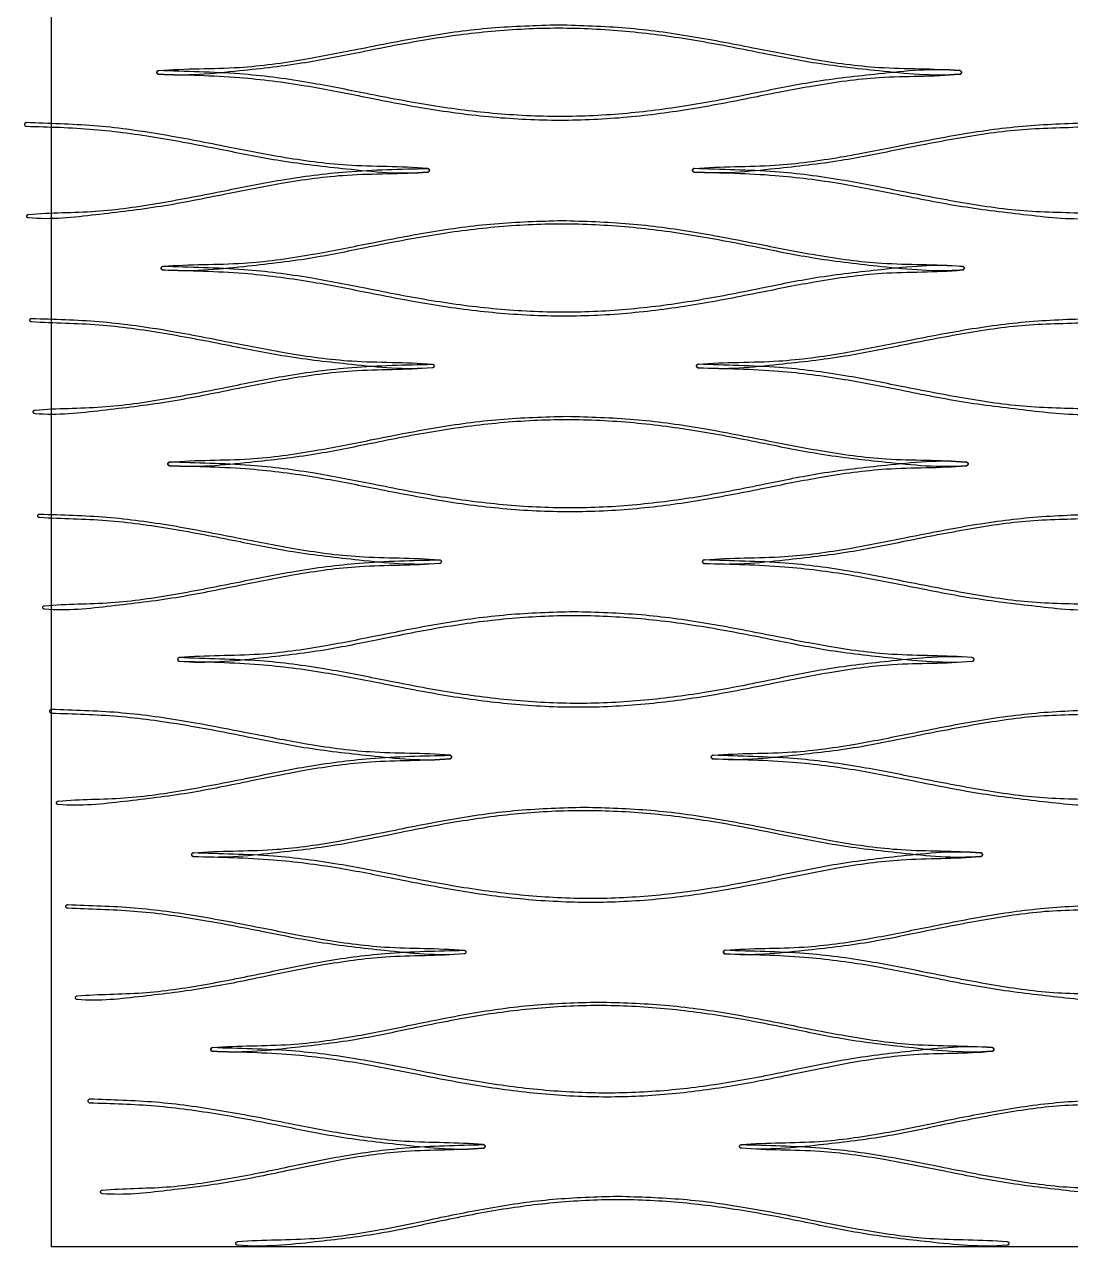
# Model space of a CAD drawing. Extents: x 63.6 to 147.6, y 158.4 to 204.5.
# Drawn here: x 63.76 to 84.26, y 158.35 to 182.33 of the extents above; entities that cross this region are included whole.
import ezdxf

# ---------------------------------------------------------------- set-up
doc = ezdxf.new("R2010")
doc.units = 0
doc.layers.add('Layer_1', color=7, linetype='CONTINUOUS')

msp = doc.modelspace()

# ---------------------------------------------------------------- linework, layer by layer
at = {"layer": 'Layer_1', "color": 1}
msp.add_lwpolyline([(64.286669, 204.408296), (146.107912, 204.408296), (146.107912, 158.365541), (64.286669, 158.365541), (64.286669, 204.408296)], close=True, dxfattribs=at)
at = {"layer": 'Layer_1', "color": 7}
for points in [[(74.227157, 182.325381), (74.227157, 182.325381)], [(66.38612, 181.425247), (66.38612, 181.425247)], [(63.793768, 180.40605), (63.793768, 180.40605)], [(71.659047, 179.506466), (71.659047, 179.506466)], [(76.881823, 179.506466), (76.881823, 179.506466)], [(74.290007, 178.486719), (74.290007, 178.486719)], [(66.471013, 177.587135), (66.471013, 177.587135)], [(63.897936, 176.567938), (63.897936, 176.567938)], [(71.752773, 175.668905), (71.752773, 175.668905)], [(76.961184, 175.668905), (76.961184, 175.668905)], [(74.385907, 174.649707), (74.385907, 174.649707)], [(66.602218, 173.750124), (66.602218, 173.750124)], [(64.055049, 172.73203), (64.055049, 172.73203)], [(71.892784, 171.83355), (71.892784, 171.83355)], [(77.079718, 171.83355), (77.079718, 171.83355)], [(74.528683, 170.814903), (74.528683, 170.814903), (74.528147, 170.814903)], [(66.79458, 169.916423), (66.79458, 169.916423)], [(64.283254, 168.899982), (64.283254, 168.899982)], [(72.094516, 168.002603), (72.094516, 168.002603)], [(77.250575, 168.002603), (77.250575, 168.002603)], [(74.73208, 166.986163), (74.73208, 166.986163)], [(67.067997, 166.088784), (67.067997, 166.088784)], [(64.603492, 165.073997), (64.603492, 165.073997)], [(72.375073, 164.179373), (72.375073, 164.179373)], [(77.48815, 164.179373), (77.48815, 164.179373)], [(75.012637, 163.165137), (75.012637, 163.165137)], [(67.442817, 162.269964), (67.442817, 162.269964)], [(65.036195, 161.260137), (65.036195, 161.260137)], [(72.750457, 160.368822), (72.750457, 160.368822)], [(77.809516, 160.368822), (77.809516, 160.368822)], [(75.384183, 159.358444), (75.384183, 159.358444)]]:
    msp.add_lwpolyline(points, close=True, dxfattribs=at)
for points, knots in [([(74.227157, 182.325381), (73.785901, 182.312668), (72.91414, 182.287552), (71.622392, 182.109667), (70.412051, 181.870446), (69.20125, 181.629485), (67.875766, 181.443483), (66.916083, 181.472256), (66.377007, 181.424141), (66.36602, 181.417689), (66.357838, 181.408144), (66.353493, 181.396272), (66.353493, 181.383667), (66.357838, 181.371795), (66.36602, 181.36225), (66.377007, 181.355799), (66.918174, 181.307365), (67.881815, 181.4088), (69.212266, 181.55264), (70.424893, 181.802912), (71.633461, 182.040931), (72.920246, 182.211646), (74.227841, 182.276693), (75.536872, 182.211522), (76.827686, 182.040806), (78.041178, 181.80298), (79.258407, 181.552763), (80.591955, 181.408957), (81.557204, 181.307324), (82.09884, 181.355799), (82.109827, 181.36225), (82.118009, 181.371795), (82.122354, 181.383667), (82.122354, 181.396272), (82.118009, 181.408144), (82.109827, 181.417689), (82.09884, 181.424141), (81.559248, 181.472302), (80.597824, 181.44355), (79.269053, 181.629639), (78.053558, 181.870463), (76.83839, 182.109527), (75.542805, 182.287462), (74.669048, 182.312645), (74.227157, 182.325381)], [0, 0, 0, 0, 1.323444, 2.614646, 3.905524, 5.024141, 6.320996, 7.902965, 7.915388, 7.92763, 7.940052, 7.952475, 7.964717, 7.977139, 7.989562, 8.001804, 8.014227, 9.602427, 10.904989, 12.026673, 13.314301, 14.600287, 15.917182, 17.236123, 18.52645, 19.819718, 20.94581, 22.251827, 23.841428, 23.85385, 23.866092, 23.878515, 23.890937, 23.903179, 23.915602, 23.928024, 23.940266, 23.952689, 25.536197, 26.836772, 27.959953, 29.256302, 30.551587, 31.876945, 31.876945, 31.876945, 31.876945]), ([(66.38612, 181.425247), (66.382015, 181.424629), (66.373864, 181.4234), (66.36335, 181.416387), (66.355758, 181.406493), (66.352054, 181.394512), (66.352654, 181.382023), (66.357488, 181.370452), (66.365993, 181.36133), (66.37713, 181.355357), (66.385361, 181.354915), (66.389507, 181.354692)], [0, 0, 0, 0, 0.012327, 0.024477, 0.036803, 0.04913, 0.06128, 0.073606, 0.085933, 0.098083, 0.110409, 0.110409, 0.110409, 0.110409]), ([(66.389507, 181.354692), (66.917813, 181.34339), (67.880402, 181.322798), (69.209145, 181.152855), (70.426716, 180.909064), (71.642979, 180.669403), (72.938761, 180.498695), (74.253057, 180.43309), (75.565503, 180.498572), (76.855973, 180.668925), (78.065141, 180.909877), (79.275152, 181.150302), (80.600274, 181.336468), (81.559859, 181.307684), (82.098925, 181.355799), (82.109911, 181.362251), (82.118094, 181.371795), (82.122439, 181.383667), (82.122439, 181.396272), (82.118094, 181.408144), (82.109911, 181.417689), (82.098925, 181.42414), (81.55782, 181.472568), (80.594429, 181.371227), (79.264513, 181.227646), (78.05274, 180.977639), (76.845279, 180.739606), (75.559599, 180.56887), (74.253063, 180.503744), (72.944679, 180.569163), (71.653683, 180.739415), (70.439141, 180.97918), (69.21975, 181.222142), (67.886484, 181.396598), (66.918895, 181.404898), (66.388378, 181.425291), (66.387249, 181.425291), (66.386496, 181.425262), (66.38612, 181.425247)], [0, 0, 0, 0, 1.584282, 2.886605, 4.01164, 5.309409, 6.604796, 7.929072, 9.25139, 10.541157, 11.830693, 12.948543, 14.245133, 15.82707, 15.839493, 15.851734, 15.864157, 15.87658, 15.888821, 15.901244, 15.913667, 15.925909, 15.938331, 17.526348, 18.828342, 19.949088, 21.235551, 22.520393, 23.83632, 25.154187, 26.444648, 27.739363, 28.867276, 30.175003, 31.765384, 31.766513, 31.767642, 31.768772, 31.768772, 31.768772, 31.768772]), ([(63.793768, 180.40605), (63.787605, 180.40473), (63.775461, 180.40213), (63.762761, 180.387341), (63.758792, 180.368703), (63.764817, 180.350624), (63.779089, 180.337346), (63.791447, 180.336118), (63.797719, 180.335494)], [0, 0, 0, 0, 0.018471, 0.036395, 0.054867, 0.073338, 0.091262, 0.109733, 0.109733, 0.109733, 0.109733]), ([(63.797719, 180.335494), (64.23718, 180.322865), (65.107004, 180.297869), (66.398165, 180.119886), (67.612721, 179.883933), (68.831126, 179.63364), (70.165036, 179.490206), (71.130218, 179.388565), (71.671604, 179.437018), (71.682591, 179.44347), (71.690773, 179.453015), (71.695118, 179.464886), (71.695118, 179.477491), (71.690773, 179.489363), (71.682591, 179.498908), (71.671604, 179.50536), (71.132264, 179.553498), (70.170896, 179.52486), (68.841773, 179.710982), (67.625146, 179.951864), (66.408803, 180.189712), (65.113148, 180.37139), (64.238359, 180.386282), (63.796403, 180.406109), (63.795084, 180.406109), (63.794207, 180.406069), (63.793768, 180.40605)], [0, 0, 0, 0, 1.318073, 2.608855, 3.903582, 5.030902, 6.337468, 7.926322, 7.938745, 7.950987, 7.963409, 7.975832, 7.988074, 8.000496, 8.012919, 8.025161, 8.037583, 9.620339, 10.921501, 12.045944, 13.343732, 14.639444, 15.963914, 15.965232, 15.96655, 15.967867, 15.967867, 15.967867, 15.967867]), ([(84.715155, 180.40605), (84.27424, 180.393373), (83.403171, 180.368329), (82.112495, 180.190818), (80.903475, 179.95173), (79.694245, 179.710766), (78.370415, 179.52473), (77.411803, 179.553429), (76.873246, 179.50536), (76.86226, 179.498908), (76.854077, 179.489363), (76.849732, 179.477491), (76.849732, 179.464886), (76.854077, 179.453015), (76.86226, 179.44347), (76.873246, 179.437018), (77.413849, 179.388634), (78.376281, 179.490012), (79.704874, 179.633208), (80.915956, 179.884697), (82.122858, 180.11695), (83.410319, 180.309965), (84.277751, 180.29644), (84.727599, 180.336601), (84.738586, 180.343053), (84.746768, 180.352598), (84.751113, 180.36447), (84.751113, 180.377075), (84.746768, 180.388946), (84.738586, 180.398491), (84.727599, 180.404944), (84.719323, 180.405679), (84.715155, 180.40605)], [0, 0, 0, 0, 1.322425, 2.612569, 3.902188, 5.01914, 6.314306, 7.894727, 7.90715, 7.919392, 7.931814, 7.944237, 7.956479, 7.968901, 7.981324, 7.993566, 8.005988, 9.592508, 10.893078, 12.012908, 13.299447, 14.584678, 15.900707, 15.91313, 15.925371, 15.937794, 15.950217, 15.962458, 15.974881, 15.987304, 15.999546, 16.011968, 16.011968, 16.011968, 16.011968]), ([(71.659047, 179.506466), (71.1301, 179.49509), (70.1677, 179.474391), (68.841486, 179.304387), (67.631901, 179.058436), (66.427519, 178.824806), (65.142623, 178.632437), (64.27682, 178.645878), (63.827637, 178.605776), (63.81665, 178.599324), (63.808468, 178.58978), (63.804123, 178.577908), (63.804123, 178.565303), (63.808468, 178.553431), (63.81665, 178.543886), (63.827637, 178.537435), (64.278971, 178.496966), (65.148551, 178.597361), (66.438197, 178.745552), (67.644349, 178.992083), (68.85188, 179.231384), (70.174793, 179.417815), (71.133045, 179.388958), (71.671491, 179.437018), (71.682478, 179.44347), (71.69066, 179.453014), (71.695005, 179.464886), (71.695005, 179.477491), (71.69066, 179.489363), (71.682478, 179.498907), (71.671491, 179.505361), (71.663215, 179.506096), (71.659047, 179.506466)], [0, 0, 0, 0, 1.586191, 2.886016, 4.00426, 5.287972, 6.570275, 7.884322, 7.896745, 7.908987, 7.921409, 7.933832, 7.946074, 7.958496, 7.970919, 7.983161, 7.995583, 9.31604, 10.603296, 11.890101, 13.005428, 14.299823, 15.879916, 15.892338, 15.90458, 15.917003, 15.929425, 15.941667, 15.95409, 15.966512, 15.978754, 15.991177, 15.991177, 15.991177, 15.991177]), ([(76.881823, 179.506466), (76.87566, 179.505147), (76.863516, 179.502547), (76.850816, 179.487758), (76.846847, 179.469119), (76.852872, 179.451041), (76.867144, 179.437762), (76.879502, 179.436534), (76.885775, 179.435911)], [0, 0, 0, 0, 0.018471, 0.036395, 0.054867, 0.073338, 0.091262, 0.109733, 0.109733, 0.109733, 0.109733]), ([(76.885775, 179.435911), (77.413423, 179.424665), (78.374477, 179.404182), (79.700824, 179.233883), (80.915856, 178.991272), (82.129346, 178.745965), (83.424685, 178.597568), (84.29706, 178.496895), (84.749189, 178.537435), (84.760176, 178.543886), (84.768358, 178.553431), (84.772703, 178.565303), (84.772703, 178.577908), (84.768358, 178.58978), (84.760176, 178.599324), (84.749189, 178.605776), (84.299213, 178.645948), (83.430615, 178.632565), (82.140046, 178.824976), (80.928252, 179.058704), (79.711413, 179.303133), (78.380621, 179.478946), (77.414306, 179.482754), (76.884458, 179.506526), (76.88314, 179.506526), (76.882262, 179.506486), (76.881823, 179.506466)], [0, 0, 0, 0, 1.582298, 2.881983, 4.004544, 5.299781, 6.593139, 7.915964, 7.928386, 7.940628, 7.953051, 7.965474, 7.977715, 7.990138, 8.002561, 8.014802, 8.027225, 9.343634, 10.632032, 11.924189, 13.049661, 14.354789, 15.943179, 15.944496, 15.945814, 15.947132, 15.947132, 15.947132, 15.947132]), ([(74.290007, 178.486719), (73.84976, 178.47404), (72.980224, 178.448998), (71.692127, 178.271438), (70.485737, 178.032372), (69.278944, 177.791314), (67.957108, 177.605395), (66.999787, 177.634041), (66.461871, 177.586028), (66.450884, 177.579576), (66.442702, 177.570032), (66.438357, 177.55816), (66.438357, 177.545555), (66.442702, 177.533683), (66.450884, 177.524138), (66.461871, 177.517687), (67.001835, 177.46936), (67.96298, 177.570597), (69.289585, 177.714498), (70.498095, 177.964874), (71.702808, 178.202702), (72.986141, 178.373101), (74.290875, 178.437984), (75.597632, 178.372924), (76.886791, 178.20245), (78.099017, 177.964948), (79.314818, 177.714704), (80.646336, 177.570856), (81.609999, 177.469298), (82.150656, 177.517687), (82.161643, 177.524138), (82.169825, 177.533683), (82.17417, 177.545555), (82.17417, 177.55816), (82.169825, 177.570032), (82.161643, 177.579576), (82.150656, 177.586028), (81.611998, 177.634106), (80.652025, 177.605507), (79.325094, 177.791566), (78.110925, 178.032395), (76.89712, 178.271163), (75.603379, 178.448865), (74.731073, 178.474006), (74.290007, 178.486719)], [0, 0, 0, 0, 1.320418, 2.607968, 3.894526, 5.009388, 6.302574, 7.881086, 7.893508, 7.90575, 7.918173, 7.930595, 7.942837, 7.95526, 7.967682, 7.979924, 7.992347, 9.576961, 10.875577, 11.993324, 13.276795, 14.559407, 15.873422, 17.190032, 18.478752, 19.770953, 20.895797, 22.19995, 23.786632, 23.799054, 23.811296, 23.823719, 23.836142, 23.848383, 23.860806, 23.873229, 23.88547, 23.897893, 25.478616, 26.777602, 27.899686, 29.194824, 30.488233, 31.811113, 31.811113, 31.811113, 31.811113]), ([(66.471013, 177.587135), (66.466908, 177.586516), (66.458757, 177.585288), (66.448243, 177.578275), (66.44065, 177.568381), (66.436947, 177.5564), (66.437546, 177.54391), (66.44238, 177.532339), (66.450885, 177.523218), (66.462023, 177.517245), (66.470254, 177.516802), (66.474399, 177.51658)], [0, 0, 0, 0, 0.012327, 0.024477, 0.036803, 0.04913, 0.06128, 0.073606, 0.085933, 0.098083, 0.110409, 0.110409, 0.110409, 0.110409]), ([(66.474399, 177.51658), (67.00195, 177.505263), (67.963518, 177.484637), (69.291154, 177.314693), (70.508234, 177.070945), (71.723832, 176.831497), (73.018145, 176.661057), (74.329866, 176.59564), (75.638704, 176.660651), (76.924795, 176.830852), (78.129309, 177.071742), (79.334718, 177.312255), (80.655618, 177.498348), (81.612444, 177.469691), (82.150176, 177.517686), (82.161163, 177.524138), (82.169345, 177.533683), (82.17369, 177.545555), (82.17369, 177.55816), (82.169345, 177.570032), (82.161163, 177.579577), (82.150176, 177.586028), (81.610351, 177.634342), (80.649581, 177.533214), (79.323697, 177.389579), (78.116428, 177.139546), (76.913712, 176.901541), (75.632601, 176.730943), (74.329768, 176.666293), (73.023883, 176.731534), (71.734166, 176.901503), (70.520189, 177.141025), (69.301384, 177.383979), (67.969413, 177.558431), (67.002984, 177.566817), (66.473271, 177.587179), (66.472141, 177.587179), (66.471389, 177.58715), (66.471013, 177.587135)], [0, 0, 0, 0, 1.582017, 2.883546, 4.00835, 5.305679, 6.599655, 7.921305, 9.239959, 10.52514, 11.809793, 12.923384, 14.215618, 15.793583, 15.806005, 15.818247, 15.83067, 15.843092, 15.855334, 15.867757, 15.880179, 15.892421, 15.904844, 17.489047, 18.786948, 19.903574, 21.185021, 22.465021, 23.777113, 25.092493, 26.381808, 27.676238, 28.803776, 30.11044, 31.698409, 31.699538, 31.700668, 31.701797, 31.701797, 31.701797, 31.701797]), ([(63.897936, 176.567938), (63.893831, 176.567319), (63.88568, 176.56609), (63.875166, 176.559078), (63.867574, 176.549184), (63.86387, 176.537203), (63.86447, 176.524713), (63.869304, 176.513142), (63.877809, 176.50402), (63.888946, 176.498048), (64.339693, 176.473754), (65.206991, 176.464841), (66.499051, 176.280807), (67.712336, 176.046701), (68.929951, 175.79618), (70.261755, 175.652739), (71.225138, 175.551114), (71.765273, 175.599457), (71.77626, 175.605908), (71.784442, 175.615453), (71.788787, 175.627324), (71.788787, 175.639929), (71.784442, 175.651801), (71.77626, 175.661346), (71.765273, 175.667798), (71.227186, 175.715825), (70.267644, 175.687305), (68.940569, 175.873225), (67.72483, 176.113633), (66.509243, 176.351895), (65.214809, 176.531929), (64.341376, 176.551024), (63.900194, 176.567981), (63.899065, 176.567981), (63.898312, 176.567952), (63.897936, 176.567938)], [0, 0, 0, 0, 0.012327, 0.024477, 0.036803, 0.04913, 0.06128, 0.073606, 0.085933, 0.098083, 0.110409, 1.426191, 2.71584, 4.010105, 5.136814, 6.441642, 8.026769, 8.039192, 8.051434, 8.063856, 8.076279, 8.088521, 8.100944, 8.113366, 8.125608, 8.138031, 9.717053, 11.016444, 12.140249, 13.437608, 14.732209, 16.054401, 16.05553, 16.056659, 16.057789, 16.057789, 16.057789, 16.057789]), ([(84.766943, 176.567938), (84.32728, 176.555268), (83.458947, 176.530245), (82.172665, 176.352766), (80.968372, 176.113584), (79.763905, 175.872837), (78.444842, 175.687139), (77.489475, 175.715717), (76.952607, 175.667798), (76.94162, 175.661346), (76.933438, 175.651801), (76.929093, 175.639929), (76.929093, 175.627324), (76.933438, 175.615453), (76.94162, 175.605908), (76.952607, 175.599457), (77.491521, 175.551222), (78.45072, 175.652383), (79.774529, 175.795722), (80.98082, 176.047148), (82.183034, 176.27934), (83.466112, 176.471945), (84.330807, 176.458441), (84.779387, 176.498489), (84.790373, 176.504941), (84.798556, 176.514486), (84.802901, 176.526357), (84.802901, 176.538962), (84.798556, 176.550834), (84.790373, 176.560379), (84.779386, 176.566832), (84.771111, 176.567567), (84.766943, 176.567938)], [0, 0, 0, 0, 1.318666, 2.604361, 3.889079, 5.001526, 6.291942, 7.86733, 7.879752, 7.891994, 7.904417, 7.916839, 7.929081, 7.941504, 7.953926, 7.966168, 7.978591, 9.560076, 10.855923, 11.971287, 13.252904, 14.53366, 15.84591, 15.858332, 15.870574, 15.882997, 15.895419, 15.907661, 15.920084, 15.932506, 15.944748, 15.957171, 15.957171, 15.957171, 15.957171]), ([(71.752773, 175.668905), (71.225528, 175.657564), (70.266614, 175.63694), (68.945694, 175.467248), (67.741864, 175.221513), (66.543451, 174.987616), (65.26422, 174.795439), (64.401946, 174.80872), (63.954411, 174.768765), (63.943424, 174.762313), (63.935242, 174.752768), (63.930897, 174.740896), (63.930897, 174.728291), (63.935242, 174.71642), (63.943424, 174.706875), (63.954411, 174.700424), (64.404095, 174.660101), (65.270132, 174.760079), (66.554132, 174.907982), (67.754339, 175.154528), (68.956082, 175.393852), (70.273677, 175.580213), (71.22848, 175.551548), (71.765217, 175.599456), (71.776204, 175.605908), (71.784386, 175.615453), (71.788731, 175.627324), (71.788731, 175.639929), (71.784386, 175.651801), (71.776204, 175.661346), (71.765217, 175.667799), (71.756941, 175.668534), (71.752773, 175.668905)], [0, 0, 0, 0, 1.581083, 2.875556, 3.988358, 5.265808, 6.542381, 7.851516, 7.863939, 7.87618, 7.888603, 7.901026, 7.913268, 7.92569, 7.938113, 7.950355, 7.962777, 9.278316, 10.559806, 11.840324, 12.950223, 14.239305, 15.814302, 15.826725, 15.838967, 15.851389, 15.863812, 15.876054, 15.888476, 15.900899, 15.913141, 15.925563, 15.925563, 15.925563, 15.925563]), ([(76.961184, 175.668905), (76.955021, 175.667585), (76.942877, 175.664985), (76.930177, 175.650196), (76.926208, 175.631558), (76.932233, 175.613479), (76.946505, 175.6002), (76.958863, 175.598972), (76.965135, 175.598349)], [0, 0, 0, 0, 0.018471, 0.036395, 0.054867, 0.073338, 0.091262, 0.109733, 0.109733, 0.109733, 0.109733]), ([(76.965135, 175.598349), (77.491472, 175.587084), (78.450495, 175.566557), (79.77426, 175.396207), (80.987334, 175.153761), (82.198653, 174.908477), (83.491263, 174.760409), (84.361598, 174.659986), (84.812576, 174.700424), (84.823563, 174.706875), (84.831745, 174.71642), (84.83609, 174.728291), (84.83609, 174.740896), (84.831745, 174.752768), (84.823563, 174.762313), (84.812576, 174.768765), (84.363752, 174.808834), (83.497183, 174.795603), (82.209362, 174.987905), (80.999761, 175.221808), (79.784848, 175.465871), (78.456621, 175.641391), (77.492356, 175.645251), (76.963819, 175.668964), (76.962501, 175.668964), (76.961623, 175.668924), (76.961184, 175.668905)], [0, 0, 0, 0, 1.578361, 2.875892, 3.996882, 5.289997, 6.580636, 7.900034, 7.912457, 7.924698, 7.937121, 7.949544, 7.961785, 7.974208, 7.986631, 7.998873, 8.011295, 9.324271, 10.609992, 11.900059, 13.023938, 14.326867, 15.91132, 15.912638, 15.913956, 15.915273, 15.915273, 15.915273, 15.915273]), ([(74.385907, 174.649707), (73.947245, 174.63704), (73.081206, 174.61203), (71.798789, 174.434502), (70.598497, 174.195363), (69.397921, 173.954306), (68.082153, 173.768427), (67.128914, 173.796844), (66.593076, 173.749017), (66.582089, 173.742565), (66.573907, 173.73302), (66.569562, 173.721148), (66.569562, 173.708543), (66.573907, 173.696672), (66.582089, 173.687127), (66.593076, 173.680676), (67.130966, 173.632533), (68.088032, 173.733459), (69.408568, 173.87753), (70.610857, 174.127852), (71.80947, 174.36576), (73.087122, 174.536143), (74.387208, 174.600972), (75.690368, 174.535864), (76.976772, 174.365419), (78.186813, 174.127879), (79.400377, 173.877854), (80.728744, 173.733866), (81.689872, 173.63243), (82.228916, 173.680676), (82.239903, 173.687127), (82.248085, 173.696672), (82.25243, 173.708543), (82.25243, 173.721148), (82.248085, 173.73302), (82.239903, 173.742565), (82.228916, 173.749017), (81.69192, 173.796947), (80.734619, 173.768589), (79.411029, 173.954714), (78.199191, 174.195364), (76.98747, 174.434134), (75.696295, 174.611808), (74.825864, 174.636983), (74.385907, 174.649707)], [0, 0, 0, 0, 1.315657, 2.597473, 3.877591, 4.986724, 6.273781, 7.846099, 7.858521, 7.870763, 7.883186, 7.895608, 7.90785, 7.920273, 7.932695, 7.944937, 7.95736, 9.535794, 10.828274, 11.940286, 13.217317, 14.494194, 15.803448, 17.116595, 18.40276, 19.692773, 20.815949, 22.117259, 23.699133, 23.711556, 23.723798, 23.73622, 23.748643, 23.760885, 23.773307, 23.78573, 23.797972, 23.810394, 25.386164, 26.682037, 27.802309, 29.095416, 30.386533, 31.706089, 31.706089, 31.706089, 31.706089]), ([(66.602218, 173.750124), (66.598113, 173.749505), (66.589962, 173.748276), (66.579448, 173.741264), (66.571855, 173.73137), (66.568152, 173.719389), (66.568751, 173.706899), (66.573585, 173.695328), (66.58209, 173.686206), (66.593228, 173.680233), (66.601459, 173.679791), (66.605604, 173.679568)], [0, 0, 0, 0, 0.012327, 0.024477, 0.036803, 0.04913, 0.06128, 0.073606, 0.085933, 0.098083, 0.110409, 0.110409, 0.110409, 0.110409]), ([(66.605604, 173.679568), (67.13163, 173.668264), (68.090965, 173.647649), (69.416202, 173.477994), (70.631939, 173.234558), (71.84609, 172.995378), (73.137786, 172.824766), (74.445463, 172.759091), (75.748845, 172.824391), (77.028321, 172.994572), (78.226202, 173.235294), (79.425237, 173.47581), (80.740304, 173.661383), (81.69325, 173.632855), (82.229001, 173.680675), (82.239988, 173.687127), (82.24817, 173.696672), (82.252515, 173.708543), (82.252515, 173.721148), (82.24817, 173.73302), (82.239988, 173.742565), (82.229001, 173.749016), (81.691161, 173.797155), (80.734279, 173.696411), (79.414228, 173.553092), (78.213332, 173.303119), (77.017244, 173.065257), (75.742748, 172.894685), (74.445373, 172.829744), (73.143539, 172.895243), (71.856448, 173.065381), (70.643917, 173.30464), (69.426444, 173.547282), (68.096862, 173.721431), (67.132667, 173.729864), (66.604476, 173.750167), (66.603346, 173.750167), (66.602594, 173.750138), (66.602218, 173.750124)], [0, 0, 0, 0, 1.577445, 2.876853, 4.001119, 5.296973, 6.588558, 7.9064, 9.219122, 10.497692, 11.77521, 12.882941, 14.169391, 15.741451, 15.753874, 15.766116, 15.778538, 15.790961, 15.803203, 15.815625, 15.828048, 15.84029, 15.852712, 17.430999, 18.723103, 19.833894, 21.108194, 22.381588, 23.687755, 24.999308, 26.286223, 27.579179, 28.706198, 30.010748, 31.594147, 31.595276, 31.596405, 31.597534, 31.597534, 31.597534, 31.597534]), ([(64.055049, 172.73203), (64.050944, 172.731411), (64.042793, 172.730182), (64.032279, 172.72317), (64.024687, 172.713276), (64.020983, 172.701295), (64.021583, 172.688805), (64.026417, 172.677234), (64.034922, 172.668112), (64.046059, 172.66214), (64.495478, 172.637917), (65.360786, 172.628861), (66.650421, 172.444964), (67.862271, 172.211493), (69.077982, 171.960827), (70.406473, 171.817403), (71.367017, 171.715925), (71.905284, 171.764102), (71.916271, 171.770553), (71.924453, 171.780098), (71.928798, 171.79197), (71.928798, 171.804575), (71.924453, 171.816446), (71.916271, 171.825991), (71.905284, 171.832443), (71.369018, 171.880308), (70.412181, 171.852057), (69.088231, 172.037868), (67.874301, 172.278388), (66.660249, 172.516044), (65.368428, 172.695962), (64.49713, 172.715168), (64.057307, 172.732073), (64.056178, 172.732073), (64.055425, 172.732044), (64.055049, 172.73203)], [0, 0, 0, 0, 0.012327, 0.024477, 0.036803, 0.04913, 0.06128, 0.073606, 0.085933, 0.098083, 0.110409, 1.42224, 2.709837, 4.002893, 5.128278, 6.430123, 8.00968, 8.022103, 8.034345, 8.046767, 8.05919, 8.071432, 8.083854, 8.096277, 8.108519, 8.120942, 9.694534, 10.991206, 12.113843, 13.409829, 14.70211, 16.020223, 16.021352, 16.022481, 16.023611, 16.023611, 16.023611, 16.023611]), ([(84.845768, 172.73203), (84.40786, 172.719379), (83.543318, 172.694405), (82.263277, 172.517115), (81.065625, 172.278362), (79.868271, 172.037301), (78.556159, 171.85181), (77.605545, 171.880145), (77.071112, 171.832443), (77.060126, 171.825991), (77.051943, 171.816446), (77.047598, 171.804575), (77.047598, 171.79197), (77.051943, 171.780098), (77.060126, 171.770553), (77.071112, 171.764102), (77.607638, 171.71608), (78.562217, 171.816871), (79.879264, 171.960226), (81.078538, 172.211867), (82.274019, 172.443707), (83.550657, 172.636036), (84.411446, 172.622694), (84.858211, 172.662581), (84.869198, 172.669033), (84.87738, 172.678578), (84.881725, 172.690449), (84.881725, 172.703054), (84.87738, 172.714926), (84.869198, 172.724471), (84.858211, 172.730924), (84.849936, 172.731659), (84.845768, 172.73203)], [0, 0, 0, 0, 1.313397, 2.592978, 3.870438, 4.976468, 6.259801, 7.827932, 7.840355, 7.852597, 7.86502, 7.877442, 7.889684, 7.902107, 7.914529, 7.926771, 7.939194, 9.513563, 10.80259, 11.911693, 13.185897, 14.460275, 15.767115, 15.779538, 15.79178, 15.804202, 15.816625, 15.828867, 15.84129, 15.853712, 15.865954, 15.878377, 15.878377, 15.878377, 15.878377]), ([(71.892784, 171.83355), (71.368025, 171.822221), (70.414187, 171.80163), (69.100958, 171.631926), (67.90555, 171.386161), (66.715714, 171.152452), (65.444747, 170.96061), (64.587569, 170.973707), (64.142371, 170.93396), (64.131384, 170.927508), (64.123202, 170.917964), (64.118857, 170.906092), (64.118857, 170.893487), (64.123202, 170.881615), (64.131384, 170.87207), (64.142371, 170.865619), (64.589724, 170.825503), (65.450681, 170.925138), (66.7264, 171.073316), (67.918002, 171.319764), (69.111362, 171.558964), (70.421272, 171.744897), (71.371004, 171.716417), (71.905227, 171.764101), (71.916214, 171.770553), (71.924396, 171.780098), (71.928741, 171.79197), (71.928741, 171.804575), (71.924396, 171.816446), (71.916214, 171.825991), (71.905227, 171.832444), (71.896952, 171.833179), (71.892784, 171.83355)], [0, 0, 0, 0, 1.573617, 2.860318, 3.965418, 5.233601, 6.501762, 7.80393, 7.816353, 7.828595, 7.841017, 7.85344, 7.865682, 7.878105, 7.890527, 7.902769, 7.915192, 9.223783, 10.49689, 11.768161, 12.870349, 14.151626, 15.719132, 15.731555, 15.743797, 15.75622, 15.768642, 15.780884, 15.793307, 15.805729, 15.817971, 15.830394, 15.830394, 15.830394, 15.830394]), ([(77.079718, 171.83355), (77.073554, 171.83223), (77.061411, 171.82963), (77.04871, 171.814841), (77.044741, 171.796203), (77.050766, 171.778124), (77.065038, 171.764846), (77.077397, 171.763618), (77.083669, 171.762994)], [0, 0, 0, 0, 0.018471, 0.036395, 0.054867, 0.073338, 0.091262, 0.109733, 0.109733, 0.109733, 0.109733]), ([(77.083669, 171.762994), (77.608095, 171.751737), (78.564037, 171.731216), (79.883932, 171.561112), (81.093949, 171.319046), (82.301918, 171.073946), (83.590076, 170.925668), (84.457159, 170.825347), (84.906274, 170.865619), (84.917261, 170.87207), (84.925443, 170.881615), (84.929788, 170.893487), (84.929788, 170.906092), (84.925443, 170.917964), (84.917261, 170.927508), (84.906274, 170.93396), (84.45932, 170.973863), (83.596018, 170.960859), (82.312631, 171.152927), (81.106354, 171.386479), (79.894535, 171.630369), (78.570193, 171.805931), (77.60899, 171.809982), (77.082352, 171.833609), (77.081034, 171.833609), (77.080157, 171.833569), (77.079718, 171.83355)], [0, 0, 0, 0, 1.572632, 2.866653, 3.985284, 5.27505, 6.561443, 7.875286, 7.887709, 7.899951, 7.912373, 7.924796, 7.937038, 7.94946, 7.961883, 7.974125, 7.986547, 9.293949, 10.575396, 11.862093, 12.983623, 14.283074, 15.861823, 15.863141, 15.864458, 15.865776, 15.865776, 15.865776, 15.865776]), ([(74.528147, 170.814903), (74.091774, 170.802288), (73.230717, 170.777398), (71.956332, 170.600455), (70.764664, 170.361827), (69.573148, 170.120476), (68.26618, 169.934788), (67.318844, 169.962877), (66.786003, 169.915316), (66.775016, 169.908864), (66.766834, 169.899319), (66.762489, 169.887447), (66.762489, 169.874842), (66.766834, 169.862971), (66.775016, 169.853426), (66.786003, 169.846975), (67.320893, 169.799098), (68.272037, 169.899479), (69.5838, 170.043348), (70.777127, 170.293696), (71.967204, 170.531311), (73.236977, 170.701471), (74.530398, 170.766111), (75.828176, 170.701151), (77.110332, 170.530826), (78.317003, 170.293653), (79.526911, 170.043869), (80.850316, 169.900059), (81.807482, 169.798943), (82.344119, 169.846975), (82.355106, 169.853426), (82.363288, 169.862971), (82.367633, 169.874842), (82.367633, 169.887447), (82.363288, 169.899319), (82.355106, 169.908864), (82.344119, 169.915316), (81.809537, 169.963031), (80.856186, 169.93501), (79.537575, 170.121126), (78.329434, 170.36175), (77.121038, 170.59995), (75.834093, 170.77715), (74.966811, 170.802232), (74.528683, 170.814903)], [0, 0, 0, 0, 1.308788, 2.582521, 3.853462, 4.954165, 6.232342, 7.795728, 7.808151, 7.820393, 7.832815, 7.845238, 7.85748, 7.869902, 7.882325, 7.894567, 7.90699, 9.476481, 10.760048, 11.863636, 13.131675, 14.400678, 15.703245, 17.01094, 18.293097, 19.579891, 20.700168, 21.996705, 23.571406, 23.583829, 23.59607, 23.608493, 23.620916, 23.633158, 23.64558, 23.658003, 23.670245, 23.682667, 25.251244, 26.54239, 27.659801, 28.949609, 30.236764, 31.550833, 31.550833, 31.550833, 31.550833]), ([(66.79458, 169.916423), (66.788417, 169.915103), (66.776273, 169.912503), (66.763573, 169.897714), (66.759604, 169.879076), (66.765629, 169.860997), (66.779901, 169.847719), (66.792259, 169.84649), (66.798531, 169.845867)], [0, 0, 0, 0, 0.018471, 0.036395, 0.054867, 0.073338, 0.091262, 0.109733, 0.109733, 0.109733, 0.109733]), ([(66.798531, 169.845867), (67.322306, 169.834573), (68.278191, 169.813961), (69.599356, 169.644641), (70.812691, 169.402074), (72.024234, 169.163196), (73.311865, 168.99277), (74.613623, 168.927057), (75.909356, 168.992233), (77.179848, 169.162233), (78.368271, 169.402764), (79.558016, 169.64275), (80.86428, 169.827733), (81.811404, 169.799414), (82.344232, 169.846974), (82.355219, 169.853426), (82.363401, 169.862971), (82.367746, 169.874842), (82.367746, 169.887447), (82.363401, 169.899319), (82.355219, 169.908864), (82.344232, 169.915315), (81.809307, 169.963195), (80.858225, 169.862912), (79.546994, 169.71956), (78.355424, 169.47), (77.168766, 169.232491), (75.903237, 169.062411), (74.61358, 168.99777), (73.317818, 169.063124), (72.034952, 169.232759), (70.825099, 169.471655), (69.609958, 169.713256), (68.284346, 169.8889), (67.323207, 169.892884), (66.797215, 169.916482), (66.795897, 169.916482), (66.795019, 169.916442), (66.79458, 169.916423)], [0, 0, 0, 0, 1.570693, 2.866506, 3.98892, 5.282655, 6.570366, 7.882061, 9.187073, 10.456531, 11.72404, 12.822967, 14.100567, 15.663915, 15.676338, 15.68858, 15.701003, 15.713425, 15.725667, 15.73809, 15.750512, 15.762754, 15.775177, 17.344776, 18.628063, 19.730058, 20.994328, 22.258584, 23.557021, 24.862268, 26.145026, 27.435706, 28.561017, 29.862261, 31.439071, 31.440389, 31.441706, 31.443024, 31.443024, 31.443024, 31.443024]), ([(64.283254, 168.899982), (64.277083, 168.898713), (64.264924, 168.896211), (64.252111, 168.88153), (64.247995, 168.862931), (64.253873, 168.844812), (64.268033, 168.831426), (64.280376, 168.8301), (64.286641, 168.829427)], [0, 0, 0, 0, 0.018464, 0.036381, 0.054845, 0.073309, 0.091225, 0.109689, 0.109689, 0.109689, 0.109689]), ([(64.286641, 168.829427), (64.722032, 168.816796), (65.58554, 168.791746), (66.869111, 168.614302), (68.07897, 168.379699), (69.291665, 168.129977), (70.6152, 167.986428), (71.571524, 167.885222), (72.107044, 167.933155), (72.118031, 167.939606), (72.126213, 167.949151), (72.130558, 167.961023), (72.130558, 167.973628), (72.126213, 167.9855), (72.118031, 167.995044), (72.107044, 168.001496), (71.573529, 168.049116), (70.620906, 168.021241), (69.301963, 168.206917), (68.090915, 168.446903), (66.879415, 168.684045), (65.591484, 168.86381), (64.723356, 168.883197), (64.285512, 168.900026), (64.284383, 168.900026), (64.28363, 168.899997), (64.283254, 168.899982)], [0, 0, 0, 0, 1.305874, 2.589925, 3.880871, 5.004104, 6.301436, 7.872809, 7.885232, 7.897473, 7.909896, 7.922319, 7.93456, 7.946983, 7.959406, 7.971647, 7.98407, 9.549465, 10.841623, 11.962094, 13.255983, 14.544719, 15.856889, 15.858019, 15.859148, 15.860277, 15.860277, 15.860277, 15.860277]), ([(84.95987, 168.899982), (84.524607, 168.887357), (83.665788, 168.862445), (82.394921, 168.685357), (81.206856, 168.446849), (80.019153, 168.206072), (78.716599, 168.020912), (77.772487, 168.048896), (77.241462, 168.001496), (77.230475, 167.995044), (77.222293, 167.9855), (77.217948, 167.973628), (77.217948, 167.961023), (77.222293, 167.949151), (77.230475, 167.939606), (77.241462, 167.933155), (77.774542, 167.885439), (78.722489, 167.985695), (80.029791, 168.129064), (81.219305, 168.380362), (82.405296, 168.611988), (83.672936, 168.803957), (84.528167, 168.79088), (84.972314, 168.830534), (84.983301, 168.836986), (84.991483, 168.84653), (84.995828, 168.858402), (84.995828, 168.871007), (84.991483, 168.882879), (84.983301, 168.892423), (84.972314, 168.898877), (84.964038, 168.899612), (84.95987, 168.899982)], [0, 0, 0, 0, 1.305458, 2.575802, 3.843048, 4.940184, 6.214054, 7.77203, 7.784452, 7.796694, 7.809117, 7.82154, 7.833781, 7.846204, 7.858627, 7.870868, 7.883291, 9.44739, 10.726678, 11.826719, 13.090857, 14.356274, 15.65531, 15.667733, 15.679975, 15.692397, 15.70482, 15.717062, 15.729484, 15.741907, 15.754149, 15.766571, 15.766571, 15.766571, 15.766571]), ([(72.094516, 168.002603), (71.573323, 167.991314), (70.62668, 167.970809), (69.324256, 167.801381), (68.140492, 167.555832), (66.96253, 167.322232), (65.702947, 167.130772), (64.852794, 167.143577), (64.410821, 167.104117), (64.399834, 167.097665), (64.391652, 167.08812), (64.387307, 167.076249), (64.387307, 167.063644), (64.391652, 167.051772), (64.399834, 167.042227), (64.410821, 167.035776), (64.855004, 166.995941), (65.70907, 167.094985), (66.973587, 167.243186), (68.153393, 167.489365), (69.335015, 167.728447), (70.633924, 167.913952), (71.576371, 167.885794), (72.10696, 167.933155), (72.117947, 167.939606), (72.126129, 167.949151), (72.130474, 167.961023), (72.130474, 167.973628), (72.126129, 167.9855), (72.117947, 167.995044), (72.10696, 168.001497), (72.098684, 168.002233), (72.094516, 168.002603)], [0, 0, 0, 0, 1.562916, 2.838721, 3.933092, 5.188553, 6.445125, 7.737683, 7.750105, 7.762347, 7.77477, 7.787192, 7.799434, 7.811857, 7.824279, 7.836521, 7.848944, 9.148087, 10.409849, 11.668524, 12.759834, 14.029965, 15.586637, 15.59906, 15.611302, 15.623724, 15.636147, 15.648389, 15.660812, 15.673234, 15.685476, 15.697899, 15.697899, 15.697899, 15.697899]), ([(77.250575, 168.002603), (77.24647, 168.001985), (77.238319, 168.000756), (77.227805, 167.993743), (77.220213, 167.983849), (77.216509, 167.971868), (77.217109, 167.959379), (77.221943, 167.947807), (77.230448, 167.938686), (77.241585, 167.932713), (77.249816, 167.93227), (77.253962, 167.932048)], [0, 0, 0, 0, 0.012327, 0.024477, 0.036803, 0.04913, 0.06128, 0.073606, 0.085933, 0.098083, 0.110409, 0.110409, 0.110409, 0.110409]), ([(77.253962, 167.932048), (77.775562, 167.920787), (78.726881, 167.900249), (80.040888, 167.730312), (81.246307, 167.488713), (82.449521, 167.243998), (83.731587, 167.09579), (84.594204, 166.995731), (85.040753, 167.035776), (85.051739, 167.042227), (85.059922, 167.051772), (85.064267, 167.063644), (85.064267, 167.076249), (85.059922, 167.08812), (85.051739, 167.097665), (85.040753, 167.104117), (84.596418, 167.143787), (83.737718, 167.131132), (82.460606, 167.322984), (81.259165, 167.5561), (80.051865, 167.799849), (78.73317, 167.973636), (77.776703, 167.98251), (77.252833, 168.002647), (77.251704, 168.002647), (77.250951, 168.002618), (77.250575, 168.002603)], [0, 0, 0, 0, 1.564157, 2.852781, 3.967709, 5.25278, 6.533369, 7.839563, 7.851986, 7.864227, 7.87665, 7.889073, 7.901314, 7.913737, 7.92616, 7.938402, 7.950824, 9.250419, 10.525806, 11.80769, 12.925647, 14.219952, 15.790377, 15.791506, 15.792635, 15.793765, 15.793765, 15.793765, 15.793765]), ([(74.73208, 166.986163), (74.298848, 166.973525), (73.444678, 166.948608), (72.181513, 166.771235), (71.001873, 166.532413), (69.82246, 166.29179), (68.527405, 166.107018), (67.58813, 166.134873), (67.059392, 166.087677), (67.048405, 166.081225), (67.040223, 166.07168), (67.035878, 166.059809), (67.035878, 166.047204), (67.040223, 166.035332), (67.048405, 166.025787), (67.059392, 166.019336), (67.590184, 165.971823), (68.533287, 166.071468), (69.83312, 166.215152), (71.01425, 166.464852), (72.19222, 166.702482), (73.450608, 166.872741), (74.734569, 166.93744), (76.024842, 166.872136), (77.301087, 166.701763), (78.502737, 166.464869), (79.707298, 166.215859), (81.02351, 166.072295), (81.975123, 165.971602), (82.508401, 166.019336), (82.519388, 166.025787), (82.52757, 166.035332), (82.531915, 166.047204), (82.531915, 166.059809), (82.52757, 166.07168), (82.519388, 166.081225), (82.508401, 166.087677), (81.97718, 166.135093), (81.029398, 166.107337), (79.717963, 166.292677), (78.515129, 166.532364), (77.31181, 166.770466), (76.030796, 166.948118), (75.167788, 166.973399), (74.73208, 166.986163)], [0, 0, 0, 0, 1.299359, 2.561842, 3.820213, 4.909505, 6.175598, 7.726756, 7.739179, 7.751421, 7.763843, 7.776266, 7.788508, 7.80093, 7.813353, 7.825595, 7.838017, 9.395299, 10.666809, 11.759008, 13.014276, 14.271838, 15.564762, 16.865122, 18.141781, 19.423882, 20.539416, 21.829219, 23.393907, 23.40633, 23.418572, 23.430994, 23.443417, 23.455659, 23.468082, 23.480504, 23.492746, 23.505169, 25.063727, 26.348106, 27.460748, 28.745912, 30.027511, 31.334324, 31.334324, 31.334324, 31.334324]), ([(67.067997, 166.088784), (67.061834, 166.087464), (67.04969, 166.084864), (67.03699, 166.070075), (67.033021, 166.051437), (67.039046, 166.033358), (67.053318, 166.02008), (67.065676, 166.018852), (67.071948, 166.018228)], [0, 0, 0, 0, 0.018471, 0.036395, 0.054867, 0.073338, 0.091262, 0.109733, 0.109733, 0.109733, 0.109733]), ([(67.071948, 166.018228), (67.592629, 166.006904), (68.543767, 165.986218), (69.85918, 165.816932), (71.068701, 165.575052), (72.27616, 165.336847), (73.557706, 165.166804), (74.850858, 165.101127), (76.135572, 165.166023), (77.393225, 165.335612), (78.56863, 165.575751), (79.745847, 165.815385), (81.040355, 166.000023), (81.979663, 165.972131), (82.508485, 166.019335), (82.519472, 166.025787), (82.527654, 166.035332), (82.532, 166.047204), (82.532, 166.059809), (82.527654, 166.07168), (82.519472, 166.081225), (82.508485, 166.087676), (81.977611, 166.135196), (81.034479, 166.035538), (79.735194, 165.892112), (78.556254, 165.642983), (77.382512, 165.405861), (76.129633, 165.236215), (74.850869, 165.171838), (73.563678, 165.237159), (72.286898, 165.406411), (71.081119, 165.644627), (69.869789, 165.885559), (68.549927, 166.061104), (67.593537, 166.065383), (67.070632, 166.088843), (67.069314, 166.088843), (67.068436, 166.088804), (67.067997, 166.088784)], [0, 0, 0, 0, 1.561412, 2.852266, 3.971822, 5.261771, 6.543718, 7.846752, 9.140404, 10.396789, 11.650339, 12.737793, 14.00375, 15.555159, 15.567582, 15.579823, 15.592246, 15.604669, 15.616911, 15.629333, 15.641756, 15.653998, 15.66642, 17.223946, 18.495315, 19.585687, 20.836141, 22.087611, 23.374817, 24.671371, 25.948372, 27.235289, 28.357738, 29.654017, 31.221558, 31.222876, 31.224193, 31.225511, 31.225511, 31.225511, 31.225511]), ([(64.603492, 165.073997), (64.599387, 165.073379), (64.591236, 165.07215), (64.580722, 165.065137), (64.573129, 165.055243), (64.569426, 165.043262), (64.570025, 165.030773), (64.574859, 165.019202), (64.583364, 165.01008), (64.594502, 165.004107), (65.039121, 164.980144), (65.896713, 164.970768), (67.176572, 164.787858), (68.381609, 164.555658), (69.589823, 164.306361), (70.9061, 164.163181), (71.856484, 164.062332), (72.388166, 164.109925), (72.399153, 164.116376), (72.407335, 164.125921), (72.41168, 164.137792), (72.41168, 164.150397), (72.407335, 164.162269), (72.399153, 164.171814), (72.388166, 164.178266), (71.858498, 164.225543), (70.911828, 164.198141), (69.600091, 164.383377), (68.393654, 164.62255), (67.186427, 164.858936), (65.904366, 165.037894), (65.040833, 165.057318), (64.60575, 165.074041), (64.60462, 165.074041), (64.603868, 165.074012), (64.603492, 165.073997)], [0, 0, 0, 0, 0.012327, 0.024477, 0.036803, 0.04913, 0.06128, 0.073606, 0.085933, 0.098083, 0.110409, 1.407968, 2.686565, 3.973565, 5.0932, 6.384034, 7.943965, 7.956388, 7.968629, 7.981052, 7.993475, 8.005716, 8.018139, 8.030562, 8.042804, 8.055226, 9.609155, 10.894834, 12.011739, 13.30164, 14.584907, 15.888792, 15.889922, 15.891051, 15.89218, 15.89218, 15.89218, 15.89218]), ([(85.119721, 165.073997), (84.688166, 165.061457), (83.837208, 165.03673), (82.578772, 164.86051), (81.403777, 164.622587), (80.229589, 164.382187), (78.940614, 164.197683), (78.005782, 164.225237), (77.479573, 164.178266), (77.468586, 164.171814), (77.460404, 164.162269), (77.456059, 164.150397), (77.456059, 164.137792), (77.460404, 164.125921), (77.468586, 164.116376), (77.479573, 164.109925), (78.007889, 164.062631), (78.946696, 164.162102), (80.24061, 164.305259), (81.416697, 164.556026), (82.589528, 164.787175), (83.84453, 164.978115), (84.691805, 164.965232), (85.132164, 165.004549), (85.143151, 165.011001), (85.151333, 165.020545), (85.155678, 165.032417), (85.155678, 165.045022), (85.151333, 165.056894), (85.143151, 165.066438), (85.132164, 165.072892), (85.123889, 165.073627), (85.119721, 165.073997)], [0, 0, 0, 0, 1.294328, 2.552214, 3.805708, 4.890252, 6.150484, 7.694104, 7.706527, 7.718769, 7.731192, 7.743614, 7.755856, 7.768279, 7.780701, 7.792943, 7.805366, 9.355268, 10.621182, 11.708768, 12.958998, 14.211712, 15.499459, 15.511882, 15.524124, 15.536546, 15.548969, 15.561211, 15.573633, 15.586056, 15.598298, 15.610721, 15.610721, 15.610721, 15.610721]), ([(72.375073, 164.179373), (71.858789, 164.168144), (70.92197, 164.147769), (69.634202, 163.978829), (68.466033, 163.733822), (67.303999, 163.500454), (66.059821, 163.309713), (65.219273, 163.322156), (64.781774, 163.283094), (64.770787, 163.276642), (64.762605, 163.267097), (64.75826, 163.255225), (64.75826, 163.24262), (64.762605, 163.230749), (64.770787, 163.221203), (64.781774, 163.214753), (65.221487, 163.175315), (66.065945, 163.273485), (67.315057, 163.42154), (68.478929, 163.667303), (69.644972, 163.905943), (70.929205, 164.090735), (71.861879, 164.063003), (72.387517, 164.109924), (72.398504, 164.116376), (72.406686, 164.125921), (72.411031, 164.137792), (72.411031, 164.150397), (72.406686, 164.162269), (72.398504, 164.171814), (72.387517, 164.178267), (72.379241, 164.179002), (72.375073, 164.179373)], [0, 0, 0, 0, 1.548181, 2.809237, 3.889222, 5.127675, 6.368606, 7.647829, 7.660252, 7.672494, 7.684916, 7.697339, 7.709581, 7.722004, 7.734426, 7.746668, 7.759091, 9.044912, 10.291008, 11.532688, 12.609611, 13.865013, 15.406931, 15.419354, 15.431596, 15.444018, 15.456441, 15.468683, 15.481105, 15.493528, 15.50577, 15.518192, 15.518192, 15.518192, 15.518192]), ([(77.48815, 164.179373), (77.481986, 164.178053), (77.469843, 164.175453), (77.457142, 164.160664), (77.453173, 164.142026), (77.459198, 164.123947), (77.47347, 164.110668), (77.485829, 164.10944), (77.492101, 164.108817)], [0, 0, 0, 0, 0.018471, 0.036395, 0.054867, 0.073338, 0.091262, 0.109733, 0.109733, 0.109733, 0.109733]), ([(77.492101, 164.108817), (78.009659, 164.097565), (78.954184, 164.077029), (80.259345, 163.907463), (81.457698, 163.666622), (82.653676, 163.42262), (83.926893, 163.274611), (84.783041, 163.175028), (85.225975, 163.214753), (85.236962, 163.221203), (85.245144, 163.230749), (85.249489, 163.24262), (85.249489, 163.255225), (85.245144, 163.267097), (85.236962, 163.276642), (85.225975, 163.283094), (84.785259, 163.322441), (83.933031, 163.310202), (82.664767, 163.501542), (81.47056, 163.734095), (80.270311, 163.976743), (78.960521, 164.151638), (78.010613, 164.15611), (77.490784, 164.179432), (77.489466, 164.179432), (77.488589, 164.179392), (77.48815, 164.179373)], [0, 0, 0, 0, 1.552029, 2.8324, 3.94126, 5.219433, 6.491293, 7.786716, 7.799139, 7.811381, 7.823803, 7.836226, 7.848468, 7.86089, 7.873313, 7.885555, 7.897977, 9.186789, 10.453452, 11.728445, 12.840341, 14.12638, 15.684683, 15.686001, 15.687318, 15.688636, 15.688636, 15.688636, 15.688636]), ([(75.012637, 163.165137), (74.583782, 163.152591), (73.739006, 163.127879), (72.490842, 162.951368), (71.327105, 162.713168), (70.164046, 162.472663), (68.885152, 162.288313), (67.956773, 162.315552), (67.433675, 162.268858), (67.422688, 162.262406), (67.414506, 162.252861), (67.410161, 162.240989), (67.410161, 162.228384), (67.414506, 162.216512), (67.422688, 162.206967), (67.433675, 162.200516), (67.958887, 162.153499), (68.891229, 162.252329), (70.175083, 162.396122), (71.339933, 162.64554), (72.501901, 162.882591), (73.745107, 163.052069), (75.016025, 163.11629), (76.295476, 163.051252), (77.562914, 162.881597), (78.757164, 162.64551), (79.954128, 162.397116), (81.26054, 162.253463), (82.204612, 162.153192), (82.733275, 162.200516), (82.744262, 162.206967), (82.752444, 162.216512), (82.75679, 162.228384), (82.75679, 162.240989), (82.752444, 162.252861), (82.744262, 162.262406), (82.733275, 162.268858), (82.206728, 162.315858), (81.266633, 162.288749), (79.965189, 162.473908), (78.770036, 162.713046), (77.574013, 162.950307), (76.301617, 163.127219), (75.444865, 163.152422), (75.012637, 163.165137)], [0, 0, 0, 0, 1.28622, 2.53365, 3.775224, 4.849223, 6.099246, 7.633594, 7.646017, 7.658259, 7.670681, 7.683104, 7.695346, 7.707768, 7.720191, 7.732433, 7.744855, 9.285503, 10.541182, 11.618204, 12.85652, 14.098792, 15.378438, 16.668209, 17.93629, 19.211097, 20.320245, 21.601054, 23.151989, 23.164411, 23.176653, 23.189076, 23.201498, 23.21374, 23.226163, 23.238585, 23.250827, 23.26325, 24.807878, 26.082999, 27.189136, 28.467156, 29.740434, 31.03681, 31.03681, 31.03681, 31.03681]), ([(67.442817, 162.269964), (67.436645, 162.268695), (67.424486, 162.266193), (67.411673, 162.251512), (67.407557, 162.232913), (67.413436, 162.214794), (67.427596, 162.201408), (67.439939, 162.200082), (67.446203, 162.199409)], [0, 0, 0, 0, 0.018464, 0.036381, 0.054845, 0.073309, 0.091225, 0.109689, 0.109689, 0.109689, 0.109689]), ([(67.446203, 162.199409), (67.962459, 162.188115), (68.906611, 162.167461), (70.213372, 161.99912), (71.416636, 161.758569), (72.617386, 161.521453), (73.889912, 161.352261), (75.171155, 161.286851), (76.441441, 161.351241), (77.682797, 161.519899), (78.841712, 161.759203), (80.002713, 161.997948), (81.281458, 162.181315), (82.210069, 162.153804), (82.73336, 162.200516), (82.744347, 162.206968), (82.752529, 162.216512), (82.756874, 162.228384), (82.756874, 162.240989), (82.752529, 162.252861), (82.744347, 162.262406), (82.73336, 162.268857), (82.207972, 162.31589), (81.275412, 162.217253), (79.991709, 162.07458), (78.828887, 161.82651), (77.67172, 161.590156), (76.435319, 161.42143), (75.17107, 161.357562), (73.895707, 161.42262), (72.627766, 161.591027), (71.428598, 161.828038), (70.223634, 162.068015), (68.912543, 162.241031), (67.963522, 162.250079), (67.445075, 162.270008), (67.443945, 162.270008), (67.443193, 162.269979), (67.442817, 162.269964)], [0, 0, 0, 0, 1.548149, 2.831321, 3.945772, 5.229327, 6.502398, 7.793578, 9.072262, 10.312161, 11.548278, 12.620685, 13.870874, 15.405799, 15.418221, 15.430463, 15.442886, 15.455309, 15.46755, 15.479973, 15.492396, 15.504637, 15.51706, 17.058235, 18.314084, 19.389559, 20.622449, 21.857184, 23.12927, 24.414103, 25.682495, 26.963151, 28.080363, 29.368691, 30.922837, 30.923966, 30.925096, 30.926225, 30.926225, 30.926225, 30.926225]), ([(65.036195, 161.260137), (65.030024, 161.258867), (65.017864, 161.256365), (65.005051, 161.241684), (65.000936, 161.223085), (65.006814, 161.204966), (65.020974, 161.19158), (65.033317, 161.190254), (65.039581, 161.189581)], [0, 0, 0, 0, 0.018464, 0.036381, 0.054845, 0.073309, 0.091225, 0.109689, 0.109689, 0.109689, 0.109689]), ([(65.039581, 161.189581), (65.468302, 161.176952), (66.320531, 161.151846), (67.589341, 160.975255), (68.788115, 160.742585), (69.988905, 160.494904), (71.294715, 160.352361), (72.236601, 160.252252), (72.762985, 160.299374), (72.773972, 160.305825), (72.782154, 160.31537), (72.786499, 160.327242), (72.786499, 160.339847), (72.782154, 160.351719), (72.773972, 160.361264), (72.762985, 160.367716), (72.238623, 160.414521), (71.300432, 160.387721), (69.999222, 160.572219), (68.800098, 160.810391), (67.599661, 161.04545), (66.326478, 161.22393), (65.469646, 161.243607), (65.038453, 161.26018), (65.037323, 161.26018), (65.036571, 161.260151), (65.036195, 161.260137)], [0, 0, 0, 0, 1.285873, 2.556115, 3.836716, 4.950383, 6.23143, 7.775573, 7.787996, 7.800238, 7.81266, 7.825083, 7.837325, 7.849747, 7.86217, 7.874412, 7.886835, 9.42495, 10.700882, 11.811871, 13.095339, 14.370211, 15.662416, 15.663546, 15.664675, 15.665804, 15.665804, 15.665804, 15.665804]), ([(85.336355, 161.260137), (84.909719, 161.247646), (84.069054, 161.223033), (82.826788, 161.047329), (81.668394, 160.810518), (80.511336, 160.570611), (79.23978, 160.38713), (78.316956, 160.414124), (77.797073, 160.367716), (77.786086, 160.361264), (77.777904, 160.351719), (77.773559, 160.339847), (77.773559, 160.327242), (77.777904, 160.31537), (77.786086, 160.305825), (77.797073, 160.299374), (78.319067, 160.252643), (79.245846, 160.350971), (80.522349, 160.493384), (81.681328, 160.743296), (82.83754, 160.973626), (84.076338, 161.164099), (84.913392, 161.151812), (85.348798, 161.190688), (85.359785, 161.19714), (85.367967, 161.206685), (85.372312, 161.218556), (85.372312, 161.231161), (85.367967, 161.243033), (85.359785, 161.252578), (85.348798, 161.259031), (85.340523, 161.259766), (85.336355, 161.260137)], [0, 0, 0, 0, 1.279565, 2.521319, 3.757409, 4.826034, 6.06891, 7.593676, 7.606098, 7.61834, 7.630763, 7.643186, 7.655427, 7.66785, 7.680273, 7.692514, 7.704937, 9.235997, 10.484494, 11.556115, 12.788979, 14.025618, 15.298603, 15.311026, 15.323268, 15.33569, 15.348113, 15.360355, 15.372778, 15.3852, 15.397442, 15.409865, 15.409865, 15.409865, 15.409865]), ([(72.750457, 160.368822), (72.240604, 160.357669), (71.316482, 160.337452), (70.04756, 160.169309), (68.899293, 159.924989), (67.757472, 159.6925), (66.533129, 159.502941), (65.705042, 159.514937), (65.273461, 159.476401), (65.262475, 159.469949), (65.254292, 159.460405), (65.249947, 159.448533), (65.249947, 159.435928), (65.254292, 159.424056), (65.262475, 159.414511), (65.273461, 159.408061), (65.707262, 159.369147), (66.539262, 159.466154), (67.76855, 159.613756), (68.912203, 159.858401), (70.058347, 160.096483), (71.3237, 160.280192), (72.24374, 160.253029), (72.762901, 160.299374), (72.773887, 160.305826), (72.78207, 160.31537), (72.786415, 160.327242), (72.786415, 160.339847), (72.78207, 160.351719), (72.773887, 160.361263), (72.7629, 160.367717), (72.754625, 160.368452), (72.750457, 160.368822)], [0, 0, 0, 0, 1.528882, 2.771137, 3.832749, 5.049514, 6.270496, 7.532079, 7.544502, 7.556743, 7.569166, 7.581589, 7.593831, 7.606253, 7.618676, 7.630918, 7.64334, 8.911542, 10.137676, 11.357688, 12.416212, 13.652818, 15.175431, 15.187853, 15.200095, 15.212518, 15.22494, 15.237182, 15.249605, 15.262028, 15.274269, 15.286692, 15.286692, 15.286692, 15.286692]), ([(77.809516, 160.368822), (77.805348, 160.368452), (77.797073, 160.367717), (77.786086, 160.361263), (77.777904, 160.351719), (77.773559, 160.339847), (77.773559, 160.327242), (77.777904, 160.31537), (77.786086, 160.305826), (77.797073, 160.299374), (78.320687, 160.252634), (79.256008, 160.279615), (80.550833, 160.094824), (81.739037, 159.858615), (82.924898, 159.614891), (84.185726, 159.467698), (85.033068, 159.368764), (85.47117, 159.408061), (85.482157, 159.414511), (85.490339, 159.424056), (85.494684, 159.435928), (85.494684, 159.448533), (85.490339, 159.460405), (85.482157, 159.469949), (85.47117, 159.476401), (85.035297, 159.515317), (84.191888, 159.503538), (82.935992, 159.694051), (81.751969, 159.925015), (80.561619, 160.167779), (79.263285, 160.336582), (78.323791, 160.357417), (77.809516, 160.368822)], [0, 0, 0, 0, 0.012423, 0.024664, 0.037087, 0.04951, 0.061752, 0.074174, 0.086597, 0.098839, 0.111261, 1.647149, 2.91662, 4.017254, 5.285018, 6.544723, 7.825742, 7.838164, 7.850406, 7.862829, 7.875251, 7.887493, 7.899916, 7.912339, 7.92458, 7.937003, 9.211379, 10.465894, 11.730502, 12.834159, 14.109286, 15.651473, 15.651473, 15.651473, 15.651473]), ([(75.384183, 159.358444), (74.961036, 159.34599), (74.128445, 159.321484), (72.899695, 159.1459), (71.756154, 158.908743), (70.6138, 158.668849), (69.355466, 158.485476), (68.441158, 158.512068), (67.925363, 158.466023), (67.914376, 158.459571), (67.906194, 158.450026), (67.901849, 158.438155), (67.901849, 158.42555), (67.906194, 158.413678), (67.914376, 158.404133), (67.925363, 158.397682), (68.443317, 158.351309), (69.361704, 158.448842), (70.625205, 158.59202), (71.769484, 158.840424), (72.911139, 159.076673), (74.13472, 159.245607), (75.388539, 159.309552), (76.653592, 159.244512), (77.909032, 159.075323), (79.093127, 158.840474), (80.279434, 158.593315), (81.572223, 158.450335), (82.505807, 158.350914), (83.028198, 158.397682), (83.039185, 158.404133), (83.047367, 158.413678), (83.051712, 158.42555), (83.051712, 158.438155), (83.047367, 158.450026), (83.039185, 158.459571), (83.028198, 158.466023), (82.507927, 158.512465), (81.578301, 158.486073), (80.290487, 158.670467), (79.106022, 158.908631), (77.920141, 159.144454), (76.659734, 159.320605), (75.811616, 159.345764), (75.384183, 159.358444)], [0, 0, 0, 0, 1.269087, 2.497081, 3.717096, 4.772111, 6.001446, 7.51403, 7.526453, 7.538695, 7.551118, 7.56354, 7.575782, 7.588205, 7.600627, 7.612869, 7.625292, 9.14431, 10.379529, 11.437696, 12.654328, 13.876963, 15.139312, 16.414675, 17.671299, 18.936158, 20.036119, 21.304007, 22.836248, 22.84867, 22.860912, 22.873335, 22.885757, 22.897999, 22.910422, 22.922845, 22.935086, 22.947509, 24.47343, 25.735691, 26.832687, 28.100695, 29.362455, 30.644454, 30.644454, 30.644454, 30.644454])]:
    msp.add_open_spline(points, degree=3, knots=knots, dxfattribs=at)

doc.saveas('drawing.dxf')
